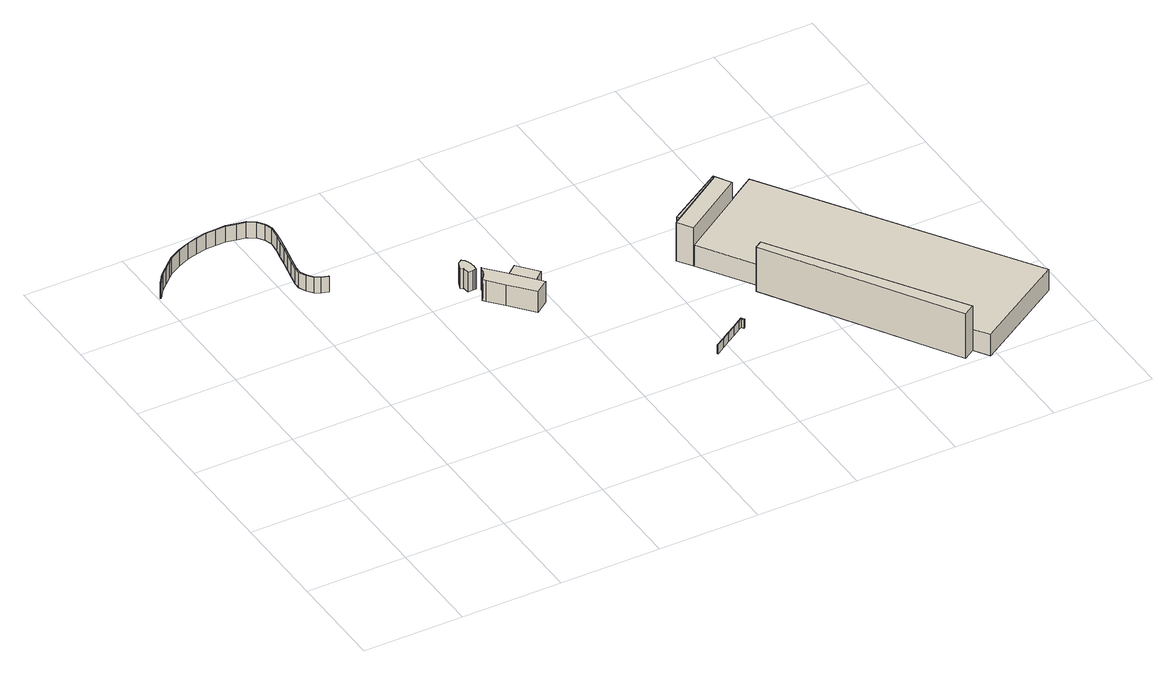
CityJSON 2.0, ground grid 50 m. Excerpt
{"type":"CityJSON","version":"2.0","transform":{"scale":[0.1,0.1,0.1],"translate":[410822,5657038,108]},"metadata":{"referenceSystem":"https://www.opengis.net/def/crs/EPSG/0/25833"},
"CityObjects":{
"building1":{"type":"Building","attributes":{"Erfassungsdatum_Objekt":"2021-12-02","Art":1000,"BodenHoehe":0,"gemHoehe":0,"BauwerkHoehe":3,"Gemeindeschluessel":"14612000","Geometrietyp2DReferenz":"3000","measuredHeight":3,"function":"51009_1700"},"geometry":[{"type":"MultiSurface","lod":"1","boundaries":[[[0,1,2,3,4,5,6,7,8,9,10,11,12,13,14,15,16,17,18,19,20,21,22,23,24,25,26,27,28,29,30,31,32,33,34,35,36,37,38,39,40,41,42,43,42,44,45,46,47,48,49,50,51,52,53,54,55,54,56,57,58]],[[59,60,61,62,63,64,63,65,66,67,68,69,70,71,72,73,74,75,76,75,77,78,79,80,81,82,83,84,85,86,87,88,89,90,91,92,93,94,95,96,97,98,99,100,101,102,103,104,105,106,107,108,109,110,111,112,113,114,115,116,117]],[[58,60,59,0]],[[57,61,60,58]],[[56,62,61,57]],[[54,63,62,56]],[[55,64,63,54]],[[53,65,63,54]],[[52,66,65,53]],[[51,67,66,52]],[[50,68,67,51]],[[49,69,68,50]],[[48,70,69,49]],[[47,71,70,48]],[[46,72,71,47]],[[45,73,72,46]],[[44,74,73,45]],[[42,75,74,44]],[[43,76,75,42]],[[41,77,75,42]],[[40,78,77,41]],[[39,79,78,40]],[[38,80,79,39]],[[37,81,80,38]],[[36,82,81,37]],[[35,83,82,36]],[[34,84,83,35]],[[33,85,84,34]],[[32,86,85,33]],[[31,87,86,32]],[[30,88,87,31]],[[29,89,88,30]],[[28,90,89,29]],[[27,91,90,28]],[[26,92,91,27]],[[25,93,92,26]],[[24,94,93,25]],[[23,95,94,24]],[[22,96,95,23]],[[21,97,96,22]],[[20,98,97,21]],[[19,99,98,20]],[[18,100,99,19]],[[17,101,100,18]],[[16,102,101,17]],[[15,103,102,16]],[[14,104,103,15]],[[13,105,104,14]],[[12,106,105,13]],[[11,107,106,12]],[[10,108,107,11]],[[9,109,108,10]],[[8,110,109,9]],[[7,111,110,8]],[[6,112,111,7]],[[5,113,112,6]],[[4,114,113,5]],[[3,115,114,4]],[[2,116,115,3]],[[1,117,116,2]],[[0,59,117,1]]]}]},
"building2":{"type":"Building","attributes":{"Dachtyp_tdc":"tdcFreeFormRoof","Gemeindeschluessel":14612000,"Dachneigung":41.55,"QualitaetDacherkennung":42,"Geometrietyp2DReferenz":"3000","measuredHeight":12.26,"function":"31001_9998","roofType":"5000"},"geometry":[{"type":"Solid","lod":"1","boundaries":[[[[118,119,120,121,122,123,124,125,126,127,128,129,130,131,132,133,134,135,136,137,138,139,140,141,142,143,144,145,146,147,148,149,150,151,152]],[[153,154,155,156,157,158,159,160,161,162,163,164,165,166,167,168,169,170,171,172,173,174,175,176,177,178,179,180,181,182,183,184,185,186,187]],[[152,154,153,118]],[[151,155,154,152]],[[150,156,155,151]],[[149,157,156,150]],[[148,158,157,149]],[[147,159,158,148]],[[146,160,159,147]],[[145,161,160,146]],[[144,162,161,145]],[[143,163,162,144]],[[142,164,163,143]],[[141,165,164,142]],[[140,166,165,141]],[[139,167,166,140]],[[138,168,167,139]],[[137,169,168,138]],[[136,170,169,137]],[[135,171,170,136]],[[134,172,171,135]],[[133,173,172,134]],[[132,174,173,133]],[[131,175,174,132]],[[130,176,175,131]],[[129,177,176,130]],[[128,178,177,129]],[[127,179,178,128]],[[126,180,179,127]],[[125,181,180,126]],[[124,182,181,125]],[[123,183,182,124]],[[122,184,183,123]],[[121,185,184,122]],[[120,186,185,121]],[[119,187,186,120]],[[118,153,187,119]]]]}]},
"building3":{"type":"Building","attributes":{"Gemeindeschluessel":14612000,"Geometrietyp2DReferenz":"3000","function":"31001_9998","roofType":"9999"},"children":["building3-1","building3-2"]},
"building3-1":{"type":"BuildingPart","attributes":{"Dachtyp_tdc":"tdcPolyFlatRoof","Dachneigung":0,"QualitaetDacherkennung":83,"Geometrietyp2DReferenz":"3000","measuredHeight":11.55,"roofType":"1000"},"parents":["building3"],"geometry":[{"type":"Solid","lod":"1","boundaries":[[[[188,189,190,191,192,193,194,195,196,197,198,199,200,201,202,203,204,205,206,207,208,209,210,211,212,213,214,215]],[[216,217,218,219,220,221,222,223,224,225,226,227,228,229,230,231,232,233,234,235,236,237,238,239,240,241,242,243]],[[215,217,216,188]],[[214,218,217,215]],[[213,219,218,214]],[[212,220,219,213]],[[211,221,220,212]],[[210,222,221,211]],[[209,223,222,210]],[[208,224,223,209]],[[207,225,224,208]],[[206,226,225,207]],[[205,227,226,206]],[[204,228,227,205]],[[203,229,228,204]],[[202,230,229,203]],[[201,231,230,202]],[[200,232,231,201]],[[199,233,232,200]],[[198,234,233,199]],[[197,235,234,198]],[[196,236,235,197]],[[195,237,236,196]],[[194,238,237,195]],[[193,239,238,194]],[[192,240,239,193]],[[191,241,240,192]],[[190,242,241,191]],[[189,243,242,190]],[[188,216,243,189]]]]}]},
"building3-2":{"type":"BuildingPart","attributes":{"Dachtyp_tdc":"tdcPolyFlatRoof","Dachneigung":0,"QualitaetDacherkennung":78,"Geometrietyp2DReferenz":"3000","measuredHeight":11.54,"roofType":"1000"},"parents":["building3"],"geometry":[{"type":"Solid","lod":"1","boundaries":[[[[188,215,244,245,189]],[[216,243,246,247,217]],[[189,243,216,188]],[[245,246,243,189]],[[244,247,246,245]],[[215,217,247,244]],[[188,216,217,215]]]]}]},
"building4":{"type":"Building","attributes":{"Erfassungsdatum_Objekt":"2021-12-02","Art":1000,"BodenHoehe":0,"gemHoehe":0,"BauwerkHoehe":3,"Gemeindeschluessel":"14612000","Geometrietyp2DReferenz":"3000","measuredHeight":3,"function":"51009_1700"},"geometry":[{"type":"Solid","lod":"1","boundaries":[[[[248,249,250,251,252,253,254,255,256,257,258,259,260,261,262,263]],[[264,265,266,267,268,269,270,271,272,273,274,275,276,277,278,279]],[[263,265,264,248]],[[262,266,265,263]],[[261,267,266,262]],[[260,268,267,261]],[[259,269,268,260]],[[258,270,269,259]],[[257,271,270,258]],[[256,272,271,257]],[[255,273,272,256]],[[254,274,273,255]],[[253,275,274,254]],[[252,276,275,253]],[[251,277,276,252]],[[250,278,277,251]],[[249,279,278,250]],[[248,264,279,249]]]]}]},
"building5":{"type":"Building","attributes":{"name":"Internationales Congress Center Dresden","Gemeindeschluessel":14612000,"Geometrietyp2DReferenz":"3000","function":"31001_9998","roofType":"9999"},"children":["building5-1","building5-2","building5-3","building5-4"]},
"building5-1":{"type":"BuildingPart","attributes":{"Dachtyp_tdc":"tdcPolyFlatRoof","Dachneigung":0,"QualitaetDacherkennung":56,"Geometrietyp2DReferenz":"3000","measuredHeight":21.14,"roofType":"1000"},"parents":["building5"],"geometry":[{"type":"Solid","lod":"1","boundaries":[[[[280,281,282,283]],[[284,285,286,287]],[[283,285,284,280]],[[282,286,285,283]],[[281,287,286,282]],[[280,284,287,281]]]]}]},
"building5-2":{"type":"BuildingPart","attributes":{"Dachtyp_tdc":"tdcPolyFlatRoof","Dachneigung":0,"QualitaetDacherkennung":90,"Geometrietyp2DReferenz":"3000","measuredHeight":24.46,"roofType":"1000"},"parents":["building5"],"geometry":[{"type":"Solid","lod":"1","boundaries":[[[[288,289,290,291]],[[292,293,294,295]],[[291,293,292,288]],[[290,294,293,291]],[[289,295,294,290]],[[288,292,295,289]]]]}]},
"building5-3":{"type":"BuildingPart","attributes":{"Dachtyp_tdc":"tdcPolyFlatRoof","Dachneigung":0,"QualitaetDacherkennung":81,"Geometrietyp2DReferenz":"3000","measuredHeight":21.08,"roofType":"1000"},"parents":["building5"],"geometry":[{"type":"Solid","lod":"1","boundaries":[[[[296,297,298,299,300]],[[301,284,287,302,303]],[[300,284,301,296]],[[299,287,284,300]],[[298,302,287,299]],[[297,303,302,298]],[[296,301,303,297]]]]}]},
"building5-4":{"type":"BuildingPart","attributes":{"Dachtyp_tdc":"tdcPolyFlatRoof","Dachneigung":0,"QualitaetDacherkennung":3,"Geometrietyp2DReferenz":"3000","measuredHeight":11.67,"roofType":"1000"},"parents":["building5"],"geometry":[{"type":"Solid","lod":"1","boundaries":[[[[304,305,306,307,308,309,310]],[[311,312,293,292,303,302,313]],[[310,312,311,304]],[[309,293,312,310]],[[308,292,293,309]],[[307,303,292,308]],[[306,302,303,307]],[[305,313,302,306]],[[304,311,313,305]]]]}]}
},
"vertices":[
[4,2172,97],[8,2169,97],[44,2218,97],[81,2252,97],[118,2285,97],[138,2304,97],[198,2337,97],[256,2361,97],[308,2376,97],[360,2385,97],[410,2387,97],[462,2389,97],[510,2378,97],[555,2369,97],[594,2346,97],[617,2313,97],[628,2275,97],[623,2219,97],[613,2170,97],[603,2121,97],[593,2072,97],[583,2023,97],[572,1969,97],[573,1937,97],[589,1899,97],[613,1871,97],[613,1870,97],[639,1854,97],[673,1844,97],[674,1849,97],[641,1858,97],[617,1874,97],[593,1901,97],[578,1938,97],[577,1969,97],[588,2022,97],[598,2071,97],[608,2120,97],[618,2169,97],[628,2218,97],[633,2276,97],[621,2315,97],[597,2349,97],[597,2350,97],[557,2373,97],[557,2374,97],[556,2374,97],[511,2383,97],[462,2394,97],[410,2392,97],[360,2390,97],[307,2381,97],[254,2365,97],[196,2342,97],[136,2308,97],[135,2308,97],[115,2289,97],[77,2255,97],[40,2222,97],[4,2172,12],[40,2222,12],[77,2255,12],[115,2289,12],[136,2308,12],[135,2308,12],[196,2342,12],[254,2365,12],[307,2381,12],[360,2390,12],[410,2392,12],[462,2394,12],[511,2383,12],[556,2374,12],[557,2374,12],[557,2373,12],[597,2349,12],[597,2350,12],[621,2315,12],[633,2276,12],[628,2218,12],[618,2169,12],[608,2120,12],[598,2071,12],[588,2022,12],[577,1969,12],[578,1938,12],[593,1901,12],[617,1874,12],[641,1858,12],[674,1849,12],[673,1844,12],[639,1854,12],[613,1870,12],[613,1871,12],[589,1899,12],[573,1937,12],[572,1969,12],[583,2023,12],[593,2072,12],[603,2121,12],[613,2170,12],[623,2219,12],[628,2275,12],[617,2313,12],[594,2346,12],[555,2369,12],[510,2378,12],[462,2389,12],[410,2387,12],[360,2385,12],[308,2376,12],[256,2361,12],[198,2337,12],[138,2304,12],[118,2285,12],[81,2252,12],[44,2218,12],[8,2169,12],
[1195,1609,129],[1179,1569,129],[1193,1564,129],[1196,1529,129],[1223,1531,129],[1232,1532,129],[1238,1530,129],[1238,1532,129],[1239,1535,129],[1239,1538,129],[1240,1541,129],[1240,1544,129],[1240,1547,129],[1240,1549,129],[1241,1552,129],[1241,1555,129],[1241,1558,129],[1239,1572,129],[1239,1575,129],[1238,1579,129],[1238,1581,129],[1237,1584,129],[1236,1587,129],[1235,1591,129],[1234,1594,129],[1233,1597,129],[1231,1600,129],[1230,1603,129],[1228,1605,129],[1227,1608,129],[1225,1611,129],[1224,1614,129],[1221,1614,129],[1215,1623,129],[1199,1611,129],[1195,1609,20],[1199,1611,20],[1215,1623,20],[1221,1614,20],[1224,1614,20],[1225,1611,20],[1227,1608,20],[1228,1605,20],[1230,1603,20],[1231,1600,20],[1233,1597,20],[1234,1594,20],[1235,1591,20],[1236,1587,20],[1237,1584,20],[1238,1581,20],[1238,1579,20],[1239,1575,20],[1239,1572,20],[1241,1558,20],[1241,1555,20],[1241,1552,20],[1240,1549,20],[1240,1547,20],[1240,1544,20],[1240,1541,20],[1239,1538,20],[1239,1535,20],[1238,1532,20],[1238,1530,20],[1232,1532,20],[1223,1531,20],[1196,1529,20],[1193,1564,20],[1179,1569,20],
[1352,1437,124],[1353,1438,124],[1268,1533,124],[1266,1536,124],[1265,1535,124],[1265,1531,124],[1264,1527,124],[1263,1524,124],[1259,1507,124],[1258,1504,124],[1257,1500,124],[1255,1497,124],[1254,1494,124],[1252,1490,124],[1250,1487,124],[1248,1484,124],[1246,1480,124],[1243,1477,124],[1241,1475,124],[1239,1472,124],[1237,1469,124],[1234,1466,124],[1228,1458,124],[1239,1443,124],[1299,1373,124],[1396,1259,124],[1462,1308,124],[1435,1341,124],[1352,1437,9],[1435,1341,9],[1462,1308,9],[1396,1259,9],[1299,1373,9],[1239,1443,9],[1228,1458,9],[1234,1466,9],[1237,1469,9],[1239,1472,9],[1241,1475,9],[1243,1477,9],[1246,1480,9],[1248,1484,9],[1250,1487,9],[1252,1490,9],[1254,1494,9],[1255,1497,9],[1257,1500,9],[1258,1504,9],[1259,1507,9],[1263,1524,9],[1264,1527,9],[1265,1531,9],[1265,1535,9],[1266,1536,9],[1268,1533,9],[1353,1438,9],
[1483,1381,124],[1401,1479,124],[1401,1479,9],[1483,1381,9],
[1916,582,77],[1919,578,77],[1961,605,77],[2003,632,77],[2045,659,77],[2087,686,77],[2102,695,77],[2110,683,77],[2114,686,77],[2104,701,77],[2104,702,77],[2103,702,77],[2084,690,77],[2042,663,77],[2000,636,77],[1958,609,77],[1916,582,30],[1958,609,30],[2000,636,30],[2042,663,30],[2084,690,30],[2103,702,30],[2104,702,30],[2104,701,30],[2114,686,30],[2110,683,30],[2102,695,30],[2087,686,30],[2045,659,30],[2003,632,30],[1961,605,30],[1919,578,30],
[2145,1312,214],[2430,1500,214],[2427,1506,214],[2137,1325,214],[2145,1312,3],[2137,1325,3],[2427,1506,3],[2430,1500,3],
[2344,945,247],[2310,923,247],[2862,37,247],[2919,73,247],[2344,945,3],[2919,73,3],[2862,37,3],[2310,923,3],
[2115,1292,213],[2163,1219,213],[2475,1425,213],[2430,1500,213],[2145,1312,213],[2115,1292,3],[2475,1425,3],[2163,1219,3],
[3426,288,119],[2614,1517,119],[2475,1425,119],[2163,1219,119],[2344,945,119],[2919,73,119],[2967,0,119],[3426,288,3],[2967,0,3],[2614,1517,3]
]}
